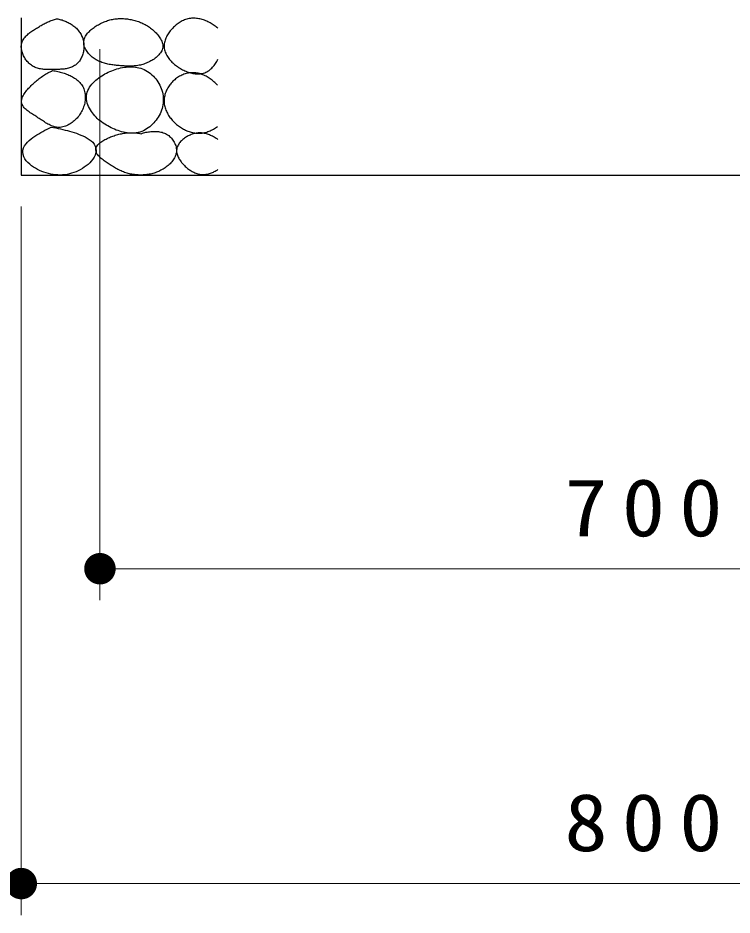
# Model space of a CAD drawing. Units: millimetres on the paper, scale 1:20. Extents: x -365 to 12, y -38 to 257.
# Drawn here: x -283.15 to -260.46, y 53.28 to 81.77 of the extents above; entities that cross this region are included whole.
import ezdxf

# ---------------------------------------------------------------- set-up
doc = ezdxf.new("R2010")
doc.units = ezdxf.units.MM
doc.layers.add('LY_1', color=7, linetype='Continuous', lineweight=13)
doc.styles.add('ＭＳ ゴシック', font='')
doc.styles.get('ＭＳ ゴシック').set_extended_font_data('MS Gothic')

# ---------------------------------------------------------------- blocks, each defined once
blk = doc.blocks.new('filled_dot')
at = {"color": 0, "linetype": 'Continuous', "lineweight": -2, "const_width": 1.25}
blk.add_lwpolyline([(-0.625, 0, 1), (0.625, 0, 1)], format="xyb", close=True, dxfattribs=at)

msp = doc.modelspace()

# ---------------------------------------------------------------- linework, layer by layer
at = {"layer": 'LY_1', "lineweight": 25}
for p, q in [((-283.047, 81.776), (-283.047, 76.776)), ((-283.047, 76.776), (-243.047, 76.776))]:
    msp.add_line(p, q, dxfattribs=at)
at = {"layer": 'LY_1'}
for p, q in [((-280.547, 80.776), (-280.547, 63.276)), ((-283.047, 75.776), (-283.047, 53.276)), ((-245.547, 64.276), (-280.547, 64.276)), ((-243.047, 54.276), (-283.047, 54.276))]:
    msp.add_line(p, q, dxfattribs=at)
at = {"layer": 'LY_1', "lineweight": 25}
for points, knots in [([(-281.925, 81.746), (-281.97, 81.732), (-282.015, 81.718), (-282.06, 81.701), (-282.104, 81.685), (-282.147, 81.666), (-282.191, 81.646), (-282.234, 81.627), (-282.276, 81.606), (-282.318, 81.584), (-282.36, 81.562), (-282.401, 81.538), (-282.442, 81.515), (-282.483, 81.491), (-282.523, 81.467), (-282.564, 81.442), (-282.604, 81.417), (-282.644, 81.393), (-282.683, 81.366), (-282.723, 81.34), (-282.762, 81.313), (-282.799, 81.283), (-282.836, 81.254), (-282.872, 81.223), (-282.904, 81.188), (-282.936, 81.154), (-282.967, 81.117), (-282.99, 81.076), (-283.013, 81.035), (-283.031, 80.989), (-283.04, 80.944), (-283.049, 80.898), (-283.048, 80.849), (-283.044, 80.802), (-283.039, 80.756), (-283.027, 80.709), (-283.013, 80.664), (-282.998, 80.619), (-282.978, 80.576), (-282.956, 80.534), (-282.934, 80.493), (-282.907, 80.453), (-282.878, 80.416), (-282.849, 80.379), (-282.817, 80.343), (-282.782, 80.312), (-282.746, 80.281), (-282.707, 80.253), (-282.666, 80.23), (-282.625, 80.207), (-282.581, 80.189), (-282.536, 80.175), (-282.491, 80.16), (-282.444, 80.151), (-282.398, 80.144), (-282.351, 80.137), (-282.303, 80.133), (-282.256, 80.131), (-282.209, 80.128), (-282.162, 80.128), (-282.114, 80.128), (-282.067, 80.128), (-282.02, 80.129), (-281.973, 80.131), (-281.925, 80.132), (-281.878, 80.133), (-281.831, 80.136), (-281.784, 80.139), (-281.736, 80.142), (-281.689, 80.148), (-281.643, 80.154), (-281.595, 80.162), (-281.55, 80.174), (-281.504, 80.186), (-281.458, 80.2), (-281.416, 80.221), (-281.374, 80.241), (-281.333, 80.267), (-281.297, 80.297), (-281.261, 80.327), (-281.229, 80.363), (-281.201, 80.401), (-281.173, 80.439), (-281.15, 80.481), (-281.13, 80.523), (-281.11, 80.566), (-281.094, 80.611), (-281.082, 80.657), (-281.07, 80.702), (-281.061, 80.749), (-281.057, 80.796), (-281.053, 80.843), (-281.053, 80.891), (-281.057, 80.938), (-281.061, 80.985), (-281.07, 81.032), (-281.083, 81.077), (-281.095, 81.123), (-281.112, 81.167), (-281.133, 81.21), (-281.153, 81.252), (-281.178, 81.293), (-281.205, 81.332), (-281.233, 81.37), (-281.264, 81.406), (-281.297, 81.44), (-281.33, 81.473), (-281.367, 81.504), (-281.405, 81.532), (-281.443, 81.56), (-281.483, 81.585), (-281.524, 81.608), (-281.566, 81.631), (-281.609, 81.651), (-281.652, 81.669), (-281.696, 81.687), (-281.741, 81.702), (-281.787, 81.715), (-281.832, 81.728), (-281.878, 81.737), (-281.925, 81.746)], [0, 0, 0, 0, 1, 1, 1, 2, 2, 2, 3, 3, 3, 4, 4, 4, 5, 5, 5, 6, 6, 6, 7, 7, 7, 8, 8, 8, 9, 9, 9, 10, 10, 10, 11, 11, 11, 12, 12, 12, 13, 13, 13, 14, 14, 14, 15, 15, 15, 16, 16, 16, 17, 17, 17, 18, 18, 18, 19, 19, 19, 20, 20, 20, 21, 21, 21, 22, 22, 22, 23, 23, 23, 24, 24, 24, 25, 25, 25, 26, 26, 26, 27, 27, 27, 28, 28, 28, 29, 29, 29, 30, 30, 30, 31, 31, 31, 32, 32, 32, 33, 33, 33, 34, 34, 34, 35, 35, 35, 36, 36, 36, 37, 37, 37, 38, 38, 38, 39, 39, 39, 40, 40, 40, 40]), ([(-279.954, 81.75), (-280.007, 81.746), (-280.06, 81.742), (-280.112, 81.733), (-280.164, 81.724), (-280.216, 81.712), (-280.267, 81.697), (-280.318, 81.682), (-280.368, 81.664), (-280.417, 81.644), (-280.466, 81.623), (-280.514, 81.6), (-280.561, 81.575), (-280.608, 81.55), (-280.654, 81.523), (-280.698, 81.494), (-280.742, 81.464), (-280.785, 81.433), (-280.825, 81.398), (-280.865, 81.364), (-280.904, 81.327), (-280.938, 81.286), (-280.971, 81.245), (-281.003, 81.201), (-281.024, 81.153), (-281.045, 81.105), (-281.061, 81.051), (-281.062, 80.999), (-281.063, 80.948), (-281.05, 80.893), (-281.033, 80.844), (-281.016, 80.794), (-280.987, 80.747), (-280.958, 80.704), (-280.928, 80.66), (-280.892, 80.62), (-280.855, 80.583), (-280.817, 80.545), (-280.775, 80.511), (-280.732, 80.481), (-280.688, 80.451), (-280.642, 80.425), (-280.594, 80.402), (-280.546, 80.379), (-280.496, 80.361), (-280.446, 80.344), (-280.395, 80.328), (-280.343, 80.315), (-280.292, 80.304), (-280.24, 80.293), (-280.187, 80.285), (-280.135, 80.277), (-280.082, 80.27), (-280.029, 80.265), (-279.976, 80.26), (-279.924, 80.255), (-279.871, 80.251), (-279.818, 80.247), (-279.765, 80.244), (-279.712, 80.241), (-279.658, 80.24), (-279.605, 80.239), (-279.552, 80.239), (-279.499, 80.242), (-279.446, 80.245), (-279.393, 80.25), (-279.341, 80.259), (-279.289, 80.268), (-279.237, 80.28), (-279.186, 80.295), (-279.135, 80.31), (-279.085, 80.328), (-279.037, 80.35), (-278.988, 80.371), (-278.94, 80.396), (-278.895, 80.423), (-278.85, 80.45), (-278.805, 80.48), (-278.764, 80.514), (-278.724, 80.547), (-278.683, 80.584), (-278.651, 80.625), (-278.618, 80.666), (-278.586, 80.712), (-278.569, 80.761), (-278.553, 80.81), (-278.545, 80.866), (-278.55, 80.917), (-278.555, 80.969), (-278.577, 81.021), (-278.599, 81.068), (-278.622, 81.116), (-278.653, 81.16), (-278.685, 81.202), (-278.717, 81.244), (-278.754, 81.283), (-278.792, 81.32), (-278.829, 81.358), (-278.869, 81.393), (-278.911, 81.426), (-278.953, 81.458), (-278.996, 81.489), (-279.041, 81.517), (-279.086, 81.546), (-279.133, 81.571), (-279.181, 81.594), (-279.228, 81.617), (-279.278, 81.638), (-279.327, 81.656), (-279.377, 81.674), (-279.428, 81.689), (-279.48, 81.702), (-279.531, 81.714), (-279.584, 81.724), (-279.636, 81.732), (-279.689, 81.74), (-279.742, 81.745), (-279.795, 81.748), (-279.847, 81.751), (-279.901, 81.751), (-279.954, 81.75)], [0, 0, 0, 0, 1, 1, 1, 2, 2, 2, 3, 3, 3, 4, 4, 4, 5, 5, 5, 6, 6, 6, 7, 7, 7, 8, 8, 8, 9, 9, 9, 10, 10, 10, 11, 11, 11, 12, 12, 12, 13, 13, 13, 14, 14, 14, 15, 15, 15, 16, 16, 16, 17, 17, 17, 18, 18, 18, 19, 19, 19, 20, 20, 20, 21, 21, 21, 22, 22, 22, 23, 23, 23, 24, 24, 24, 25, 25, 25, 26, 26, 26, 27, 27, 27, 28, 28, 28, 29, 29, 29, 30, 30, 30, 31, 31, 31, 32, 32, 32, 33, 33, 33, 34, 34, 34, 35, 35, 35, 36, 36, 36, 37, 37, 37, 38, 38, 38, 39, 39, 39, 40, 40, 40, 40]), ([(-276.797, 81.441), (-276.837, 81.473), (-276.877, 81.505), (-276.919, 81.534), (-276.961, 81.563), (-277.004, 81.59), (-277.049, 81.615), (-277.094, 81.639), (-277.14, 81.662), (-277.187, 81.681), (-277.235, 81.7), (-277.283, 81.717), (-277.333, 81.73), (-277.382, 81.742), (-277.433, 81.753), (-277.483, 81.757), (-277.534, 81.762), (-277.586, 81.764), (-277.636, 81.759), (-277.687, 81.755), (-277.738, 81.745), (-277.787, 81.731), (-277.835, 81.716), (-277.883, 81.697), (-277.929, 81.674), (-277.975, 81.652), (-278.019, 81.624), (-278.06, 81.595), (-278.102, 81.566), (-278.142, 81.534), (-278.18, 81.499), (-278.217, 81.465), (-278.253, 81.428), (-278.286, 81.389), (-278.32, 81.351), (-278.351, 81.31), (-278.379, 81.267), (-278.406, 81.224), (-278.432, 81.179), (-278.452, 81.132), (-278.472, 81.086), (-278.489, 81.036), (-278.498, 80.987), (-278.507, 80.937), (-278.511, 80.884), (-278.506, 80.834), (-278.502, 80.784), (-278.489, 80.733), (-278.472, 80.685), (-278.455, 80.637), (-278.431, 80.591), (-278.404, 80.548), (-278.377, 80.505), (-278.346, 80.464), (-278.312, 80.425), (-278.279, 80.387), (-278.242, 80.351), (-278.204, 80.317), (-278.166, 80.283), (-278.125, 80.252), (-278.083, 80.223), (-278.042, 80.193), (-277.998, 80.166), (-277.953, 80.142), (-277.908, 80.118), (-277.862, 80.095), (-277.815, 80.076), (-277.767, 80.057), (-277.719, 80.04), (-277.669, 80.027), (-277.62, 80.015), (-277.569, 80.004), (-277.519, 79.999), (-277.468, 79.995), (-277.416, 79.993), (-277.366, 79.998), (-277.315, 80.004), (-277.264, 80.014), (-277.216, 80.031), (-277.169, 80.049), (-277.123, 80.074), (-277.081, 80.103), (-277.04, 80.131), (-277.002, 80.167), (-276.967, 80.204), (-276.932, 80.242), (-276.901, 80.283), (-276.873, 80.325), (-276.845, 80.368), (-276.821, 80.413), (-276.797, 80.459)], [0, 0, 0, 0, 1, 1, 1, 2, 2, 2, 3, 3, 3, 4, 4, 4, 5, 5, 5, 6, 6, 6, 7, 7, 7, 8, 8, 8, 9, 9, 9, 10, 10, 10, 11, 11, 11, 12, 12, 12, 13, 13, 13, 14, 14, 14, 15, 15, 15, 16, 16, 16, 17, 17, 17, 18, 18, 18, 19, 19, 19, 20, 20, 20, 21, 21, 21, 22, 22, 22, 23, 23, 23, 24, 24, 24, 25, 25, 25, 26, 26, 26, 27, 27, 27, 28, 28, 28, 29, 29, 29, 30, 30, 30, 30]), ([(-282.052, 80.098), (-282.102, 80.075), (-282.153, 80.052), (-282.201, 80.026), (-282.25, 80), (-282.297, 79.971), (-282.343, 79.94), (-282.389, 79.91), (-282.434, 79.877), (-282.478, 79.843), (-282.521, 79.809), (-282.564, 79.773), (-282.606, 79.737), (-282.647, 79.7), (-282.688, 79.663), (-282.728, 79.624), (-282.767, 79.585), (-282.806, 79.546), (-282.842, 79.504), (-282.878, 79.462), (-282.914, 79.419), (-282.944, 79.373), (-282.973, 79.326), (-283.005, 79.277), (-283.019, 79.225), (-283.034, 79.173), (-283.044, 79.113), (-283.032, 79.062), (-283.021, 79.011), (-282.985, 78.961), (-282.951, 78.919), (-282.917, 78.876), (-282.871, 78.842), (-282.828, 78.808), (-282.784, 78.774), (-282.737, 78.744), (-282.691, 78.714), (-282.645, 78.683), (-282.597, 78.655), (-282.551, 78.625), (-282.504, 78.594), (-282.458, 78.564), (-282.412, 78.533), (-282.366, 78.503), (-282.32, 78.472), (-282.273, 78.443), (-282.225, 78.415), (-282.178, 78.385), (-282.127, 78.363), (-282.077, 78.34), (-282.025, 78.318), (-281.972, 78.306), (-281.918, 78.295), (-281.861, 78.29), (-281.807, 78.294), (-281.752, 78.298), (-281.697, 78.313), (-281.645, 78.332), (-281.593, 78.35), (-281.543, 78.376), (-281.496, 78.405), (-281.449, 78.433), (-281.404, 78.467), (-281.363, 78.503), (-281.321, 78.54), (-281.282, 78.58), (-281.247, 78.622), (-281.212, 78.664), (-281.179, 78.71), (-281.151, 78.758), (-281.123, 78.805), (-281.099, 78.855), (-281.079, 78.907), (-281.059, 78.958), (-281.043, 79.012), (-281.031, 79.066), (-281.02, 79.12), (-281.013, 79.176), (-281.012, 79.231), (-281.011, 79.286), (-281.014, 79.342), (-281.025, 79.396), (-281.035, 79.45), (-281.052, 79.504), (-281.075, 79.554), (-281.098, 79.603), (-281.129, 79.651), (-281.164, 79.693), (-281.199, 79.736), (-281.241, 79.774), (-281.283, 79.808), (-281.326, 79.843), (-281.374, 79.873), (-281.422, 79.9), (-281.469, 79.928), (-281.52, 79.952), (-281.571, 79.973), (-281.622, 79.994), (-281.674, 80.013), (-281.727, 80.029), (-281.78, 80.045), (-281.834, 80.059), (-281.888, 80.07), (-281.942, 80.082), (-281.997, 80.09), (-282.052, 80.098)], [0, 0, 0, 0, 1, 1, 1, 2, 2, 2, 3, 3, 3, 4, 4, 4, 5, 5, 5, 6, 6, 6, 7, 7, 7, 8, 8, 8, 9, 9, 9, 10, 10, 10, 11, 11, 11, 12, 12, 12, 13, 13, 13, 14, 14, 14, 15, 15, 15, 16, 16, 16, 17, 17, 17, 18, 18, 18, 19, 19, 19, 20, 20, 20, 21, 21, 21, 22, 22, 22, 23, 23, 23, 24, 24, 24, 25, 25, 25, 26, 26, 26, 27, 27, 27, 28, 28, 28, 29, 29, 29, 30, 30, 30, 31, 31, 31, 32, 32, 32, 33, 33, 33, 34, 34, 34, 35, 35, 35, 35]), ([(-280.589, 78.534), (-280.525, 78.488), (-280.461, 78.442), (-280.394, 78.4), (-280.328, 78.358), (-280.259, 78.319), (-280.189, 78.284), (-280.118, 78.249), (-280.046, 78.216), (-279.972, 78.19), (-279.898, 78.164), (-279.821, 78.142), (-279.744, 78.128), (-279.667, 78.114), (-279.587, 78.105), (-279.509, 78.109), (-279.431, 78.112), (-279.351, 78.124), (-279.276, 78.147), (-279.202, 78.169), (-279.129, 78.205), (-279.063, 78.246), (-278.996, 78.287), (-278.934, 78.338), (-278.878, 78.393), (-278.822, 78.447), (-278.771, 78.509), (-278.727, 78.574), (-278.682, 78.638), (-278.644, 78.709), (-278.614, 78.781), (-278.584, 78.853), (-278.56, 78.93), (-278.546, 79.007), (-278.533, 79.084), (-278.53, 79.164), (-278.535, 79.242), (-278.541, 79.32), (-278.557, 79.399), (-278.58, 79.474), (-278.603, 79.548), (-278.635, 79.622), (-278.674, 79.69), (-278.712, 79.759), (-278.758, 79.824), (-278.81, 79.883), (-278.862, 79.941), (-278.921, 79.996), (-278.985, 80.041), (-279.049, 80.086), (-279.12, 80.123), (-279.193, 80.151), (-279.266, 80.179), (-279.345, 80.197), (-279.422, 80.208), (-279.5, 80.219), (-279.58, 80.22), (-279.658, 80.215), (-279.736, 80.211), (-279.815, 80.199), (-279.892, 80.182), (-279.968, 80.165), (-280.044, 80.142), (-280.118, 80.115), (-280.192, 80.088), (-280.265, 80.057), (-280.335, 80.021), (-280.405, 79.985), (-280.473, 79.945), (-280.538, 79.9), (-280.602, 79.856), (-280.666, 79.807), (-280.722, 79.752), (-280.778, 79.697), (-280.833, 79.638), (-280.874, 79.572), (-280.915, 79.506), (-280.953, 79.432), (-280.968, 79.357), (-280.984, 79.282), (-280.983, 79.198), (-280.968, 79.122), (-280.954, 79.047), (-280.918, 78.973), (-280.881, 78.904), (-280.844, 78.835), (-280.797, 78.77), (-280.748, 78.709), (-280.699, 78.647), (-280.644, 78.59), (-280.589, 78.534)], [0, 0, 0, 0, 1, 1, 1, 2, 2, 2, 3, 3, 3, 4, 4, 4, 5, 5, 5, 6, 6, 6, 7, 7, 7, 8, 8, 8, 9, 9, 9, 10, 10, 10, 11, 11, 11, 12, 12, 12, 13, 13, 13, 14, 14, 14, 15, 15, 15, 16, 16, 16, 17, 17, 17, 18, 18, 18, 19, 19, 19, 20, 20, 20, 21, 21, 21, 22, 22, 22, 23, 23, 23, 24, 24, 24, 25, 25, 25, 26, 26, 26, 27, 27, 27, 28, 28, 28, 29, 29, 29, 30, 30, 30, 30]), ([(-276.813, 79.635), (-276.849, 79.671), (-276.885, 79.708), (-276.923, 79.741), (-276.962, 79.775), (-277.002, 79.806), (-277.044, 79.835), (-277.086, 79.864), (-277.129, 79.892), (-277.174, 79.916), (-277.219, 79.939), (-277.266, 79.961), (-277.314, 79.978), (-277.362, 79.995), (-277.411, 80.01), (-277.461, 80.019), (-277.511, 80.027), (-277.563, 80.032), (-277.614, 80.031), (-277.664, 80.03), (-277.716, 80.024), (-277.766, 80.013), (-277.815, 80.002), (-277.865, 79.987), (-277.912, 79.968), (-277.959, 79.949), (-278.005, 79.925), (-278.048, 79.899), (-278.091, 79.872), (-278.133, 79.842), (-278.172, 79.809), (-278.211, 79.776), (-278.247, 79.74), (-278.281, 79.701), (-278.314, 79.663), (-278.345, 79.621), (-278.372, 79.578), (-278.399, 79.535), (-278.423, 79.489), (-278.442, 79.443), (-278.462, 79.396), (-278.479, 79.347), (-278.489, 79.297), (-278.5, 79.247), (-278.507, 79.196), (-278.508, 79.145), (-278.509, 79.095), (-278.504, 79.043), (-278.495, 78.993), (-278.485, 78.943), (-278.47, 78.894), (-278.452, 78.846), (-278.433, 78.799), (-278.41, 78.753), (-278.385, 78.709), (-278.359, 78.665), (-278.33, 78.622), (-278.299, 78.582), (-278.267, 78.542), (-278.233, 78.504), (-278.197, 78.468), (-278.161, 78.432), (-278.123, 78.397), (-278.083, 78.366), (-278.043, 78.334), (-278.001, 78.304), (-277.958, 78.277), (-277.915, 78.251), (-277.87, 78.226), (-277.823, 78.205), (-277.777, 78.183), (-277.729, 78.165), (-277.68, 78.15), (-277.632, 78.135), (-277.582, 78.124), (-277.531, 78.117), (-277.481, 78.11), (-277.429, 78.106), (-277.378, 78.108), (-277.328, 78.11), (-277.276, 78.117), (-277.227, 78.127), (-277.177, 78.138), (-277.128, 78.154), (-277.08, 78.172), (-277.033, 78.19), (-276.987, 78.213), (-276.942, 78.237), (-276.898, 78.262), (-276.855, 78.291), (-276.813, 78.32)], [0, 0, 0, 0, 1, 1, 1, 2, 2, 2, 3, 3, 3, 4, 4, 4, 5, 5, 5, 6, 6, 6, 7, 7, 7, 8, 8, 8, 9, 9, 9, 10, 10, 10, 11, 11, 11, 12, 12, 12, 13, 13, 13, 14, 14, 14, 15, 15, 15, 16, 16, 16, 17, 17, 17, 18, 18, 18, 19, 19, 19, 20, 20, 20, 21, 21, 21, 22, 22, 22, 23, 23, 23, 24, 24, 24, 25, 25, 25, 26, 26, 26, 27, 27, 27, 28, 28, 28, 29, 29, 29, 30, 30, 30, 30]), ([(-282.093, 78.302), (-282.183, 78.259), (-282.272, 78.216), (-282.36, 78.168), (-282.447, 78.12), (-282.534, 78.071), (-282.615, 78.014), (-282.697, 77.957), (-282.783, 77.9), (-282.846, 77.826), (-282.91, 77.753), (-282.983, 77.662), (-282.997, 77.573), (-283.011, 77.484), (-282.975, 77.373), (-282.929, 77.29), (-282.883, 77.207), (-282.799, 77.138), (-282.722, 77.077), (-282.644, 77.016), (-282.555, 76.968), (-282.465, 76.926), (-282.375, 76.884), (-282.28, 76.851), (-282.183, 76.827), (-282.087, 76.804), (-281.987, 76.787), (-281.889, 76.783), (-281.79, 76.778), (-281.689, 76.783), (-281.591, 76.8), (-281.494, 76.817), (-281.397, 76.847), (-281.306, 76.885), (-281.215, 76.923), (-281.125, 76.971), (-281.044, 77.028), (-280.964, 77.084), (-280.883, 77.149), (-280.821, 77.225), (-280.759, 77.3), (-280.69, 77.392), (-280.674, 77.482), (-280.659, 77.572), (-280.681, 77.686), (-280.728, 77.764), (-280.775, 77.843), (-280.873, 77.901), (-280.956, 77.954), (-281.039, 78.006), (-281.134, 78.043), (-281.226, 78.079), (-281.319, 78.116), (-281.415, 78.144), (-281.51, 78.172), (-281.606, 78.199), (-281.703, 78.222), (-281.8, 78.244), (-281.897, 78.266), (-281.995, 78.284), (-282.093, 78.302)], [0, 0, 0, 0, 1, 1, 1, 2, 2, 2, 3, 3, 3, 4, 4, 4, 5, 5, 5, 6, 6, 6, 7, 7, 7, 8, 8, 8, 9, 9, 9, 10, 10, 10, 11, 11, 11, 12, 12, 12, 13, 13, 13, 14, 14, 14, 15, 15, 15, 16, 16, 16, 17, 17, 17, 18, 18, 18, 19, 19, 19, 20, 20, 20, 20]), ([(-279.237, 78.094), (-279.29, 78.104), (-279.342, 78.113), (-279.394, 78.118), (-279.447, 78.123), (-279.5, 78.126), (-279.552, 78.126), (-279.605, 78.127), (-279.658, 78.124), (-279.71, 78.118), (-279.763, 78.113), (-279.815, 78.104), (-279.867, 78.093), (-279.919, 78.083), (-279.97, 78.069), (-280.02, 78.054), (-280.071, 78.039), (-280.121, 78.022), (-280.171, 78.004), (-280.22, 77.985), (-280.269, 77.965), (-280.316, 77.942), (-280.364, 77.919), (-280.412, 77.895), (-280.456, 77.867), (-280.5, 77.839), (-280.546, 77.809), (-280.583, 77.772), (-280.619, 77.735), (-280.661, 77.691), (-280.673, 77.644), (-280.686, 77.597), (-280.677, 77.538), (-280.659, 77.491), (-280.641, 77.444), (-280.6, 77.403), (-280.565, 77.365), (-280.529, 77.326), (-280.487, 77.293), (-280.446, 77.26), (-280.405, 77.227), (-280.362, 77.196), (-280.318, 77.166), (-280.275, 77.136), (-280.23, 77.107), (-280.186, 77.079), (-280.141, 77.051), (-280.096, 77.024), (-280.049, 76.999), (-280.003, 76.973), (-279.956, 76.948), (-279.908, 76.926), (-279.86, 76.904), (-279.812, 76.884), (-279.762, 76.866), (-279.712, 76.849), (-279.661, 76.833), (-279.61, 76.821), (-279.559, 76.809), (-279.506, 76.799), (-279.454, 76.793), (-279.402, 76.786), (-279.349, 76.782), (-279.296, 76.781), (-279.244, 76.779), (-279.191, 76.781), (-279.138, 76.785), (-279.085, 76.789), (-279.033, 76.796), (-278.981, 76.805), (-278.929, 76.815), (-278.877, 76.827), (-278.827, 76.843), (-278.777, 76.858), (-278.727, 76.876), (-278.679, 76.898), (-278.63, 76.919), (-278.583, 76.944), (-278.538, 76.971), (-278.493, 76.998), (-278.449, 77.028), (-278.408, 77.061), (-278.367, 77.095), (-278.328, 77.13), (-278.293, 77.17), (-278.257, 77.209), (-278.224, 77.251), (-278.197, 77.296), (-278.171, 77.341), (-278.147, 77.39), (-278.133, 77.44), (-278.12, 77.49), (-278.114, 77.545), (-278.117, 77.597), (-278.12, 77.649), (-278.134, 77.702), (-278.152, 77.751), (-278.17, 77.8), (-278.196, 77.847), (-278.226, 77.89), (-278.256, 77.933), (-278.292, 77.974), (-278.332, 78.008), (-278.372, 78.042), (-278.417, 78.072), (-278.464, 78.095), (-278.511, 78.118), (-278.562, 78.135), (-278.613, 78.147), (-278.664, 78.159), (-278.718, 78.164), (-278.77, 78.167), (-278.823, 78.169), (-278.876, 78.167), (-278.928, 78.162), (-278.981, 78.157), (-279.033, 78.148), (-279.085, 78.137), (-279.136, 78.125), (-279.187, 78.11), (-279.237, 78.094)], [0, 0, 0, 0, 1, 1, 1, 2, 2, 2, 3, 3, 3, 4, 4, 4, 5, 5, 5, 6, 6, 6, 7, 7, 7, 8, 8, 8, 9, 9, 9, 10, 10, 10, 11, 11, 11, 12, 12, 12, 13, 13, 13, 14, 14, 14, 15, 15, 15, 16, 16, 16, 17, 17, 17, 18, 18, 18, 19, 19, 19, 20, 20, 20, 21, 21, 21, 22, 22, 22, 23, 23, 23, 24, 24, 24, 25, 25, 25, 26, 26, 26, 27, 27, 27, 28, 28, 28, 29, 29, 29, 30, 30, 30, 31, 31, 31, 32, 32, 32, 33, 33, 33, 34, 34, 34, 35, 35, 35, 36, 36, 36, 37, 37, 37, 38, 38, 38, 39, 39, 39, 40, 40, 40, 40]), ([(-276.797, 77.908), (-276.835, 77.933), (-276.872, 77.958), (-276.911, 77.98), (-276.95, 78.002), (-276.99, 78.023), (-277.03, 78.041), (-277.071, 78.059), (-277.114, 78.076), (-277.157, 78.088), (-277.2, 78.1), (-277.244, 78.11), (-277.288, 78.115), (-277.332, 78.12), (-277.378, 78.121), (-277.422, 78.118), (-277.467, 78.115), (-277.512, 78.107), (-277.555, 78.096), (-277.598, 78.085), (-277.641, 78.07), (-277.682, 78.052), (-277.723, 78.034), (-277.763, 78.014), (-277.801, 77.99), (-277.839, 77.967), (-277.876, 77.941), (-277.91, 77.912), (-277.944, 77.883), (-277.977, 77.851), (-278.004, 77.816), (-278.032, 77.781), (-278.058, 77.743), (-278.076, 77.703), (-278.094, 77.662), (-278.108, 77.617), (-278.111, 77.574), (-278.115, 77.53), (-278.108, 77.483), (-278.097, 77.441), (-278.086, 77.398), (-278.066, 77.356), (-278.045, 77.317), (-278.024, 77.278), (-277.998, 77.241), (-277.971, 77.205), (-277.944, 77.169), (-277.915, 77.135), (-277.884, 77.103), (-277.853, 77.07), (-277.82, 77.039), (-277.786, 77.011), (-277.751, 76.982), (-277.715, 76.955), (-277.677, 76.931), (-277.64, 76.907), (-277.6, 76.885), (-277.56, 76.867), (-277.519, 76.848), (-277.476, 76.832), (-277.433, 76.821), (-277.39, 76.809), (-277.345, 76.801), (-277.301, 76.798), (-277.257, 76.796), (-277.211, 76.798), (-277.167, 76.804), (-277.123, 76.81), (-277.079, 76.822), (-277.036, 76.836), (-276.994, 76.85), (-276.953, 76.868), (-276.913, 76.889), (-276.873, 76.909), (-276.835, 76.933), (-276.797, 76.957)], [0, 0, 0, 0, 1, 1, 1, 2, 2, 2, 3, 3, 3, 4, 4, 4, 5, 5, 5, 6, 6, 6, 7, 7, 7, 8, 8, 8, 9, 9, 9, 10, 10, 10, 11, 11, 11, 12, 12, 12, 13, 13, 13, 14, 14, 14, 15, 15, 15, 16, 16, 16, 17, 17, 17, 18, 18, 18, 19, 19, 19, 20, 20, 20, 21, 21, 21, 22, 22, 22, 23, 23, 23, 24, 24, 24, 25, 25, 25, 25])]:
    msp.add_open_spline(points, degree=3, knots=knots, dxfattribs=at)

# ---------------------------------------------------------------- block references
at = {"layer": 'LY_1', "xscale": 0.4, "yscale": 0.4}
for p in [(-280.547, 64.276), (-283.047, 54.276)]:
    msp.add_blockref('filled_dot', p, dxfattribs=at)

# ---------------------------------------------------------------- texts
at = {"layer": 'LY_1', "char_height": 1.833, "attachment_point": 8, "style": 'ＭＳ ゴシック'}
for s, insert in [('\\T1.33;\\W1.1;700', (-263.047, 65.276)), ('\\T1.33;\\W1.1;800', (-263.047, 55.276))]:
    msp.add_mtext(s, dxfattribs=dict(at, insert=insert))

doc.saveas('drawing.dxf')
